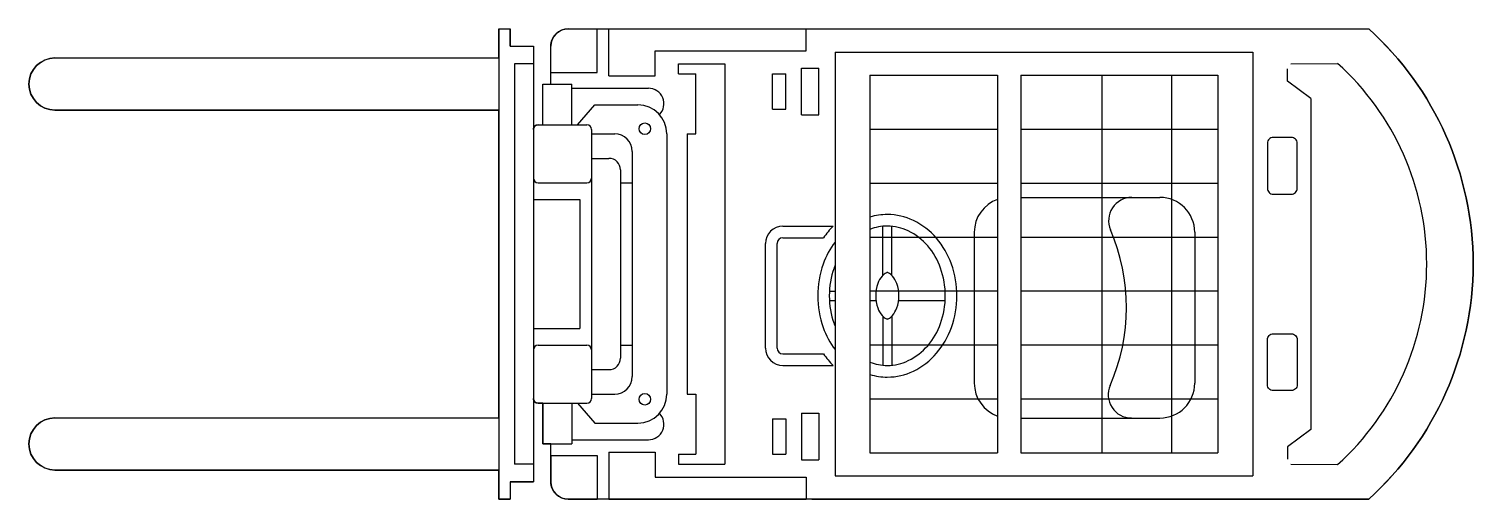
# Model space of a CAD drawing. Extents: x -1.7 to 1.35, y -0.5 to 0.5.
import ezdxf

# ---------------------------------------------------------------- set-up
doc = ezdxf.new("R2010")
doc.units = 0
doc.header["$LTSCALE"] = 0.375
doc.linetypes.add('PTS_EXT', pattern=[0])
doc.layers.get('0').update_dxf_attribs({"linetype": 'CONTINUOUS'})
doc.layers.add('PERIM_TRAMA', color=7, linetype='CONTINUOUS')

msp = doc.modelspace()

# ---------------------------------------------------------------- linework, layer by layer
at = {"color": 0, "linetype": 'CONTINUOUS'}
for p, q in [((-0.7093, 0.4953), (-0.7093, -0.4953)), ((-0.7093, 0.4953), (-0.6849, 0.4953)), ((-0.6849, 0.4586), (-0.6849, 0.4953)), ((-0.5626, 0.4953), (-0.5014, 0.4953)), ((-0.5014, 0.4036), (-0.5014, 0.4953)), ((-0.477, 0.4953), (-0.0611, 0.4953)), ((-0.477, 0.3962), (-0.477, 0.4953)), ((-0.0611, 0.449), (-0.0611, 0.4953)), ((-0.0489, 0.4953), (1.1252, 0.4953)), ((-0.6849, 0.4586), (-0.636, 0.4586)), ((-0.636, 0.4586), (-0.636, -0.4586)), ((-0.5993, 0.4036), (-0.5993, 0.4586)), ((-1.6449, 0.4342), (-0.7093, 0.4342)), ((-0.3791, 0.449), (-0.0611, 0.449)), ((-0.3791, 0.3962), (-0.3791, 0.449)), ((0, 0.4464), (0.8806, 0.4464)), ((0, 0.4464), (0, -0.4464)), ((0.8806, 0.4464), (0.8806, -0.4464)), ((-0.636, 0.4219), (-0.6758, 0.4219)), ((-0.6758, 0.4219), (-0.6758, -0.4219)), ((-0.5993, 0.4036), (-0.5014, 0.4036)), ((-0.477, 0.3962), (-0.3791, 0.3962)), ((-0.3302, 0.4219), (-0.2324, 0.4219)), ((-0.3302, 0.4005), (-0.3302, 0.4219)), ((-0.3302, 0.4005), (-0.2935, 0.4005)), ((-0.2935, 0.274), (-0.2935, 0.4005)), ((-0.2324, 0.4219), (-0.2324, -0.4219)), ((-0.1322, 0.4009), (-0.1042, 0.4009)), ((-0.1322, 0.3262), (-0.1322, 0.4009)), ((-0.1042, 0.3262), (-0.1042, 0.4009)), ((-0.0709, 0.3146), (-0.0709, 0.4125)), ((-0.0709, 0.4125), (-0.0342, 0.4125)), ((-0.0342, 0.3146), (-0.0342, 0.4125)), ((0.0734, 0.3975), (0.3424, 0.3975)), ((0.0734, 0.3975), (0.0734, -0.3975)), ((0.3424, 0.3975), (0.3424, -0.3975)), ((0.3914, 0.3975), (0.8072, 0.3975)), ((0.3914, 0.3975), (0.3914, -0.3975)), ((0.5626, 0.3975), (0.5626, -0.3975)), ((0.7093, 0.3975), (0.7093, -0.3975)), ((0.8072, 0.3975), (0.8072, -0.3975)), ((0.9539, 0.3852), (0.9539, 0.4109)), ((0.9608, 0.422), (1.0596, 0.4227)), ((-0.6164, 0.3791), (-0.5552, 0.3791)), ((-0.6164, 0.2935), (-0.6164, 0.3791)), ((-0.5552, 0.2935), (-0.5552, 0.3791)), ((-0.5552, 0.3704), (-0.3938, 0.3704)), ((1.0029, 0.3486), (0.9539, 0.3852)), ((-0.543, 0.2935), (-0.5063, 0.3351)), ((-0.5063, 0.3351), (-0.4158, 0.3351)), ((1.0029, 0.3486), (1.0029, -0.3486)), ((-1.6449, 0.3241), (-0.7093, 0.3241)), ((-0.1322, 0.3262), (-0.1042, 0.3262)), ((-0.0709, 0.3146), (-0.0342, 0.3146)), ((-0.6262, 0.2935), (-0.5234, 0.2935)), ((-0.5137, 0.2837), (-0.5137, -0.2837)), ((0.0734, 0.2839), (0.3424, 0.2839)), ((0.3914, 0.2839), (0.8072, 0.2839)), ((-0.5137, 0.274), (-0.4647, 0.274)), ((-0.3547, 0.274), (-0.3547, -0.274)), ((-0.3117, 0.274), (-0.2935, 0.274)), ((-0.3117, 0.274), (-0.3117, -0.274)), ((-0.5137, 0.2226), (-0.477, 0.2226)), ((-0.428, 0.2373), (-0.428, -0.2373)), ((-0.4525, 0.1981), (-0.4525, -0.1981)), ((-0.6262, 0.1712), (-0.5234, 0.1712)), ((-0.4525, 0.1712), (-0.428, 0.1712)), ((0.0734, 0.1703), (0.3424, 0.1703)), ((0.3914, 0.1703), (0.8072, 0.1703)), ((-0.636, 0.1357), (-0.5381, 0.1357)), ((-0.5381, 0.1357), (-0.5381, -0.1357)), ((0.3914, 0.1403), (0.6256, 0.1403)), ((0.6256, 0.1403), (0.6849, 0.1403)), ((-0.1101, 0.0798), (-0.0042, 0.0798)), ((0.1003, -0.0242), (0.1003, 0.0793)), ((0.1199, -0.0242), (0.1199, 0.0793)), ((0.2935, 0.0669), (0.2935, -0.2511)), ((0.7583, 0.0669), (0.7583, -0.2511)), ((-0.1468, -0.177), (-0.1468, 0.0431)), ((-0.1223, -0.177), (-0.1223, 0.0431)), ((-0.1101, 0.0553), (-0.0245, 0.0553)), ((0.0734, 0.0568), (0.3424, 0.0568)), ((0.3914, 0.0568), (0.8072, 0.0568)), ((-0.0122, -0.0572), (0, -0.0572)), ((0.0734, -0.0568), (0.3424, -0.0568)), ((0.3914, -0.0568), (0.8072, -0.0568)), ((-0.0122, -0.0768), (0, -0.0768)), ((0.0734, -0.0768), (0.0862, -0.0768)), ((0.1339, -0.0768), (0.2324, -0.0768)), ((0.1003, -0.1097), (0.1003, -0.2133)), ((0.1199, -0.1097), (0.1199, -0.2133)), ((-0.636, -0.1357), (-0.5381, -0.1357)), ((-0.6262, -0.1712), (-0.5234, -0.1712)), ((-0.4525, -0.1712), (-0.428, -0.1712)), ((0.0734, -0.1703), (0.3424, -0.1703)), ((0.3914, -0.1703), (0.8072, -0.1703)), ((-0.1101, -0.1893), (-0.0245, -0.1893)), ((-0.5137, -0.2226), (-0.477, -0.2226)), ((-0.1101, -0.2137), (-0.0042, -0.2137)), ((-0.5137, -0.274), (-0.4647, -0.274)), ((-0.3117, -0.274), (-0.2935, -0.274)), ((-0.2935, -0.274), (-0.2935, -0.4005)), ((-0.6262, -0.2935), (-0.5234, -0.2935)), ((-0.6164, -0.2935), (-0.6164, -0.3791)), ((-0.5552, -0.2935), (-0.5552, -0.3791)), ((-0.543, -0.2935), (-0.5063, -0.3351)), ((0.0734, -0.2839), (0.3424, -0.2839)), ((0.3914, -0.2839), (0.8072, -0.2839)), ((-1.6449, -0.3241), (-0.7093, -0.3241)), ((-0.1322, -0.3262), (-0.1322, -0.4009)), ((-0.1322, -0.3262), (-0.1042, -0.3262)), ((-0.1042, -0.3262), (-0.1042, -0.4009)), ((-0.0709, -0.3146), (-0.0709, -0.4125)), ((-0.0709, -0.3146), (-0.0342, -0.3146)), ((-0.0342, -0.3146), (-0.0342, -0.4125)), ((0.3914, -0.3245), (0.6248, -0.3245)), ((0.6248, -0.3245), (0.6849, -0.3245)), ((-0.5063, -0.3351), (-0.4158, -0.3351)), ((1.0029, -0.3486), (0.9539, -0.3852)), ((-0.6164, -0.3791), (-0.5552, -0.3791)), ((-0.5552, -0.3704), (-0.3938, -0.3704)), ((0.9539, -0.3852), (0.9539, -0.4109)), ((-0.636, -0.4219), (-0.6758, -0.4219)), ((-0.5993, -0.4036), (-0.5993, -0.4586)), ((-0.5993, -0.4036), (-0.5014, -0.4036)), ((-0.5014, -0.4036), (-0.5014, -0.4953)), ((-0.477, -0.3962), (-0.477, -0.4953)), ((-0.477, -0.3962), (-0.3791, -0.3962)), ((-0.3791, -0.3962), (-0.3791, -0.449)), ((-0.3302, -0.4005), (-0.3302, -0.4219)), ((-0.3302, -0.4005), (-0.2935, -0.4005)), ((-0.3302, -0.4219), (-0.2324, -0.4219)), ((-0.1322, -0.4009), (-0.1042, -0.4009)), ((-0.0709, -0.4125), (-0.0342, -0.4125)), ((0.0734, -0.3975), (0.3424, -0.3975)), ((0.3914, -0.3975), (0.8072, -0.3975)), ((0.9608, -0.422), (1.0596, -0.4227)), ((-1.6449, -0.4342), (-0.7093, -0.4342)), ((-0.3791, -0.449), (-0.0611, -0.449)), ((-0.0611, -0.449), (-0.0611, -0.4953)), ((0, -0.4464), (0.8806, -0.4464)), ((-0.6849, -0.4586), (-0.636, -0.4586)), ((-0.6849, -0.4586), (-0.6849, -0.4953)), ((-0.7093, -0.4953), (-0.6849, -0.4953)), ((-0.5626, -0.4953), (-0.5014, -0.4953)), ((-0.477, -0.4953), (-0.0611, -0.4953)), ((-0.0489, -0.4953), (1.1252, -0.4953))]:
    msp.add_line(p, q, dxfattribs=at)
for points in [[(0.9115, 0.2545), (0.9115, 0.1593, 0.414214), (0.9237, 0.1471), (0.9622, 0.1471, 0.414214), (0.9744, 0.1593), (0.9744, 0.2545, 0.414214), (0.9622, 0.2667), (0.9237, 0.2667, 0.414214)], [(0.0856, -0.067, 0.085497), (0.09, -0.0927, 0.092126), (0.0992, -0.1085, 0.103369), (0.1083, -0.1155, 0.113017), (0.1101, -0.1159, 0.113017), (0.1119, -0.1155, 0.103369), (0.121, -0.1085, 0.092126), (0.1301, -0.0927, 0.085497), (0.1345, -0.067, 0.085497), (0.1301, -0.0412, 0.092126), (0.121, -0.0255, 0.103369), (0.1119, -0.0185, 0.113017), (0.1101, -0.0181, 0.113017), (0.1083, -0.0185, 0.103369), (0.0992, -0.0255, 0.092126), (0.09, -0.0412, 0.085497)], [(0.9115, -0.2545), (0.9115, -0.1593, -0.414214), (0.9237, -0.1471), (0.9622, -0.1471, -0.414214), (0.9744, -0.1593), (0.9744, -0.2545, -0.414214), (0.9622, -0.2667), (0.9237, -0.2667, -0.414214)]]:
    msp.add_lwpolyline(points, format="xyb", close=True, dxfattribs=at)
for points in [[(0.0734, -0.2328, 0.073759), (0.1101, -0.2382, 0.113017), (0.1651, -0.2256, 0.103369), (0.2138, -0.188, 0.092126), (0.2453, -0.1336, 0.085497), (0.2568, -0.067, 0.085497), (0.2453, -0.0003, 0.092126), (0.2138, 0.0541, 0.103369), (0.1651, 0.0917, 0.113017), (0.1101, 0.1042, 0.073759), (0.0734, 0.0988, 0.103369)], [(-0.0042, 0.0798, 0.04037), (-0.0245, 0.0553, 0.085497)], [(0.0734, -0.2069, 0.092304), (0.1101, -0.2137, 0.113017), (0.1544, -0.2036, 0.103369), (0.1953, -0.1721, 0.092126), (0.2223, -0.1255, 0.085497), (0.2324, -0.067, 0.085497), (0.2223, -0.0085, 0.092126), (0.1953, 0.0382, 0.103369), (0.1544, 0.0696, 0.113017), (0.1101, 0.0798, 0.092304), (0.0734, 0.073, 0.103369)], [(0, 0.0463, 0.077462), (-0.0252, -0.0003, 0.085497), (-0.0367, -0.067, 0.085497)], [(0, -0.0028, 0.010316), (-0.0022, -0.0085, 0.085497), (-0.0122, -0.067, 0.085497)], [(-0.0367, -0.067, 0.085497), (-0.0252, -0.1336, 0.077462), (0, -0.1803, 0.103369)], [(-0.0122, -0.067, 0.085497), (-0.0022, -0.1255, 0.010316), (0, -0.1312, 0.103369)], [(-0.0245, -0.1893, 0.04037), (-0.0042, -0.2137, 0.077462)]]:
    msp.add_lwpolyline(points, format="xyb", dxfattribs=at)
for centre in [(-0.4011, 0.285), (-0.4011, -0.285)]:
    msp.add_circle(centre, 0.0122, dxfattribs=at)
for centre, radius, start, end in [((-0.5626, 0.4586), 0.0367, 90, 180), ((0.678, 0), 0.6673, 312.075, 47.925), ((-1.6449, 0.3791), 0.055, 90, 270), ((0.678, 0), 0.5695, 312.075, 47.925), ((-0.3938, 0.3375), 0.0329, 315.4332, 90), ((-0.4158, 0.274), 0.0611, 0, 90), ((-0.6262, 0.2837), 0.00978, 90, 180), ((-0.5234, 0.2837), 0.00978, 0, 90), ((-0.4647, 0.2373), 0.0367, 0, 90), ((-0.477, 0.1981), 0.0245, 0, 90), ((-0.6262, 0.181), 0.00978, 180.0009, 270), ((-0.5234, 0.181), 0.00978, 270, 0), ((0.3669, 0.0669), 0.0734, 109.4712, 180), ((0.6256, 0.0914), 0.0489, 90, 203.3922), ((0.6849, 0.0669), 0.0734, 360, 90), ((-0.1101, 0.0431), 0.0367, 90, 180), ((0.2037, -0.0912), 0.4108, 336.3552, 23.3922), ((-0.1101, 0.0431), 0.0122, 90, 180), ((-0.6262, -0.181), 0.00978, 90, 179.9991), ((-0.5234, -0.181), 0.00978, 0, 90), ((-0.1101, -0.177), 0.0367, 180, 270), ((-0.1101, -0.177), 0.0122, 180, 270), ((-0.477, -0.1981), 0.0245, 270, 0), ((-0.4647, -0.2373), 0.0367, 270, 0), ((-0.4158, -0.274), 0.0611, 270, 0), ((0.3669, -0.2511), 0.0734, 180, 250.5288), ((0.6248, -0.2755), 0.0489, 156.3552, 270), ((0.6849, -0.2511), 0.0734, 270, 0), ((-0.6262, -0.2837), 0.00978, 180, 270), ((-0.5234, -0.2837), 0.00978, 270, 360), ((-1.6449, -0.3791), 0.055, 90, 270), ((-0.3938, -0.3375), 0.0329, 270, 44.5668), ((-0.5626, -0.4586), 0.0367, 180, 270)]:
    msp.add_arc(centre, radius, start, end, dxfattribs=at)
at = {"layer": 'PERIM_TRAMA', "color": 0, "linetype": 'PTS_EXT'}
msp.add_lwpolyline([(-0.7093, 0), (-0.7093, 0.3241), (-1.6449, 0.3241, -1), (-1.6449, 0.4342), (-0.7093, 0.4342), (-0.7093, 0.4953), (-0.6849, 0.4953), (-0.6849, 0.4586), (-0.636, 0.4586), (-0.636, 0.2837, -0.414214), (-0.6262, 0.2935), (-0.6164, 0.2935), (-0.6164, 0.3791), (-0.5993, 0.3791), (-0.5993, 0.4586, -0.414214), (-0.5626, 0.4953), (1.1252, 0.4953, -0.212214), (1.3453, 0, -0.212214), (1.1252, -0.4953), (-0.5626, -0.4953, -0.414214), (-0.5993, -0.4586), (-0.5993, -0.3791), (-0.6164, -0.3791), (-0.6164, -0.2935), (-0.6262, -0.2935, -0.414214), (-0.636, -0.2837), (-0.636, -0.4586), (-0.6849, -0.4586), (-0.6849, -0.4953), (-0.7093, -0.4953), (-0.7093, -0.4342), (-1.6449, -0.4342, -1), (-1.6449, -0.3241), (-0.7093, -0.3241)], format="xyb", close=True, dxfattribs=at)

doc.saveas('drawing.dxf')
